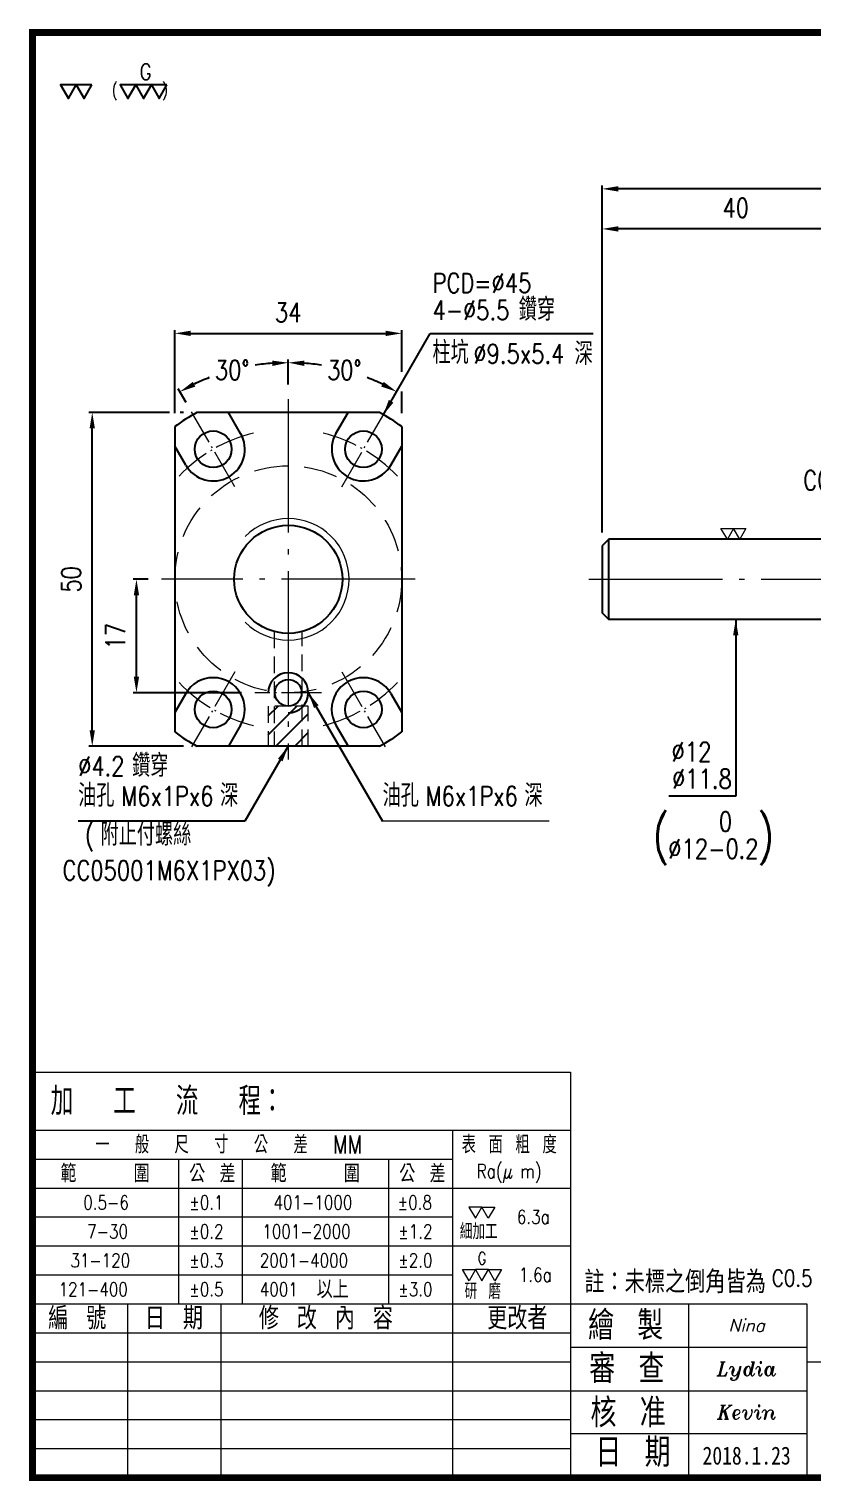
# Model space of a CAD drawing. Header units: millimetres. Extents: x 904 to 1211, y -214 to 3.
# Drawn here: x 903.7 to 1021.2, y -214.5 to 3 of the extents above; entities that cross this region are included whole.
import ezdxf
from ezdxf.enums import TextEntityAlignment as Align

# ---------------------------------------------------------------- set-up
doc = ezdxf.new("R2010")
doc.units = ezdxf.units.MM
doc.linetypes.add('CenLine', pattern=[25.8, 20, -2.5, 0.8, -2.5])
doc.linetypes.add('HidLine', pattern=[7.5, 5, -2.5])
doc.layers.get('0').update_dxf_attribs({"linetype": 'CONTINUOUS'})
doc.layers.get('DEFPOINTS').update_dxf_attribs({"linetype": 'CONTINUOUS'})
doc.layers.add('03', color=3, linetype='CONTINUOUS')
doc.layers.add('04', color=4, linetype='CONTINUOUS')
for name, color, linetype, lineweight in [('cen', 1, 'CenLine', 13), ('DIM', 6, 'CONTINUOUS', 9), ('hat', 4, 'CONTINUOUS', 9), ('hid', 5, 'HidLine', 15), ('str', 7, 'CONTINUOUS', 25), ('txt', 3, 'CONTINUOUS', 9)]:
    doc.layers.add(name, color=color, linetype=linetype, lineweight=lineweight)
doc.styles.add('DateTXT', font='kaiu.ttf', dxfattribs={"width": 0.8, "height": 3.330032})
doc.styles.add('SIMPLEX', font='simplex.shx', dxfattribs={"width": 0.8, "height": 2.9, "bigfont": 'chineset.shx'})
doc.styles.get("Standard").update_dxf_attribs({"font": 'TXT', "width": 0.9, "height": 4.146649, "bigfont": 'CHINESET'})
doc.styles.add('STANDARD0.8', font='txt.shx', dxfattribs={"width": 0.8, "height": 1.773527, "bigfont": 'chineset.shx'})
doc.styles.add('WW', font='ITALICT.SHX', dxfattribs={"height": 2.5918})
doc.dimstyles.new('STANDARD$0', dxfattribs={"dimscale": 0, "dimtxt": 6, "dimasz": 5, "dimexe": 0.5, "dimexo": 2, "dimgap": 1.7, "dimtad": 1, "dimdec": 3, "dimdsep": 46, "dimtxsty": 'SIMPLEX', "dimcen": 0.09, "dimclrd": 6, "dimclre": 6, "dimclrt": 3, "dimadec": 1, "dimazin": 2, "dimtp": -0.1, "dimtm": 0.2, "dimtfac": 1, "dimtdec": 3, "dimtmove": 0, "dimatfit": 3, "dimfxl": 0, "dimtvp": 0.790698, "dimarcsym": 0})
doc.dimstyles.new('STANDARD$2', dxfattribs={"dimscale": 0, "dimtxt": 6, "dimasz": 5, "dimexe": 0.5, "dimexo": 2.2, "dimgap": 2.2, "dimtad": 0, "dimtih": 1, "dimtoh": 1, "dimdec": 3, "dimrnd": 0.0005, "dimdsep": 46, "dimtxsty": 'SIMPLEX', "dimcen": 0.09, "dimclrd": 6, "dimclre": 6, "dimclrt": 3, "dimadec": 1, "dimazin": 2, "dimtp": -0.1, "dimtm": 0.2, "dimtfac": 1, "dimtdec": 3, "dimtmove": 2, "dimatfit": 3, "dimfxl": 0, "dimtvp": 0.790698, "dimarcsym": 0})
doc.dimstyles.new('STANDARD$7', dxfattribs={"dimscale": 0, "dimtxt": 5.5, "dimasz": 5, "dimexe": 0.5, "dimexo": 2, "dimgap": 2.2, "dimtad": 1, "dimdec": 3, "dimrnd": 0.0005, "dimdsep": 46, "dimtxsty": 'SIMPLEX', "dimcen": 0.09, "dimclrd": 6, "dimclre": 6, "dimclrt": 3, "dimadec": 1, "dimazin": 2, "dimtp": -0.1, "dimtm": 0.2, "dimtfac": 1, "dimtdec": 3, "dimtmove": 2, "dimatfit": 3, "dimfxl": 0, "dimtvp": 0.790698, "dimarcsym": 0})

# ---------------------------------------------------------------- blocks, each defined once
blk = doc.blocks.new('*D112')
at = {"layer": 'DEFPOINTS', "color": 0}
for p in [(989.59, -26.9), (1029.59, -72.9), (989.59, -74.4)]:
    blk.add_point(p, dxfattribs=at)
at = {"layer": 'DIM', "color": 6, "lineweight": -2}
for p, q in [((989.59, -72.4), (989.59, -26.4)), ((1027.19, -26.9), (991.99, -26.9)), ((1029.59, -70.9), (1029.59, -26.4))]:
    blk.add_line(p, q, dxfattribs=at)
at = {"layer": 'DIM', "color": 6}
for points in [[(991.99, -26.5), (991.99, -27.3), (989.59, -26.9)], [(1027.19, -26.5), (1027.19, -27.3), (1029.59, -26.9)]]:
    blk.add_solid(points, dxfattribs=at)
at = {"layer": 'DIM', "color": 3, "insert": (1009.59, -23.75), "char_height": 2.9, "attachment_point": 5, "style": 'SIMPLEX'}
blk.add_mtext('40', dxfattribs=at)
blk = doc.blocks.new('*D113')
at = {"layer": 'DEFPOINTS', "color": 0}
for p in [(989.59, -20.9), (1197.59, -72.9), (989.59, -74.4)]:
    blk.add_point(p, dxfattribs=at)
at = {"layer": 'DIM', "color": 6, "lineweight": -2}
for p, q in [((989.59, -72.4), (989.59, -20.4)), ((1195.19, -20.9), (991.99, -20.9)), ((1197.59, -70.9), (1197.59, -20.4))]:
    blk.add_line(p, q, dxfattribs=at)
at = {"layer": 'DIM', "color": 6}
for points in [[(991.99, -20.5), (991.99, -21.3), (989.59, -20.9)], [(1195.19, -20.5), (1195.19, -21.3), (1197.59, -20.9)]]:
    blk.add_solid(points, dxfattribs=at)
at = {"layer": 'DIM', "color": 3, "insert": (1093.59, -17.75), "char_height": 2.9, "attachment_point": 5, "style": 'SIMPLEX'}
blk.add_mtext('1050', dxfattribs=at)
blk = doc.blocks.new('G-sign-W-1')
for points in [[(0.578, 0), (0.002, 0), (0.29, -0.499)], [(1.154, 0), (0.578, 0), (0.866, -0.499)], [(2.767, 0), (2.191, 0), (2.479, -0.499)], [(3.343, 0), (2.767, 0), (3.055, -0.499)], [(3.919, 0), (3.343, 0), (3.631, -0.499)]]:
    blk.add_lwpolyline(points, close=True)
at = {"style": 'SIMPLEX', "width": 0.8}
for s, height, p in [('G', 0.601, (2.916, 0.482)), ('(      )', 0.4513, (1.883, -0.188))]:
    blk.add_text(s, height=height, dxfattribs=at).set_placement(p, align=Align.MIDDLE_LEFT)
blk = doc.blocks.new('*D119')
at = {"layer": 'DEFPOINTS', "color": 0}
for p in [(919.82, -79.4), (923.56, -79.4), (937.56, -96.4)]:
    blk.add_point(p, dxfattribs=at)
at = {"layer": 'str', "color": 6, "lineweight": -2}
for p, q in [((921.56, -79.4), (919.32, -79.4)), ((919.82, -94), (919.82, -81.8)), ((935.56, -96.4), (919.32, -96.4))]:
    blk.add_line(p, q, dxfattribs=at)
at = {"layer": 'str', "color": 6}
for points in [[(919.42, -81.8), (920.22, -81.8), (919.82, -79.4)], [(919.42, -94), (920.22, -94), (919.82, -96.4)]]:
    blk.add_solid(points, dxfattribs=at)
at = {"layer": 'str', "color": 3, "insert": (916.67, -87.9), "char_height": 2.9, "attachment_point": 5, "rotation": 90, "style": 'SIMPLEX'}
blk.add_mtext('17', dxfattribs=at)
blk = doc.blocks.new('*D120')
at = {"layer": 'DEFPOINTS', "color": 0}
for p in [(913.2, -54.4), (928.88, -54.4), (928.88, -104.4)]:
    blk.add_point(p, dxfattribs=at)
at = {"layer": 'str', "color": 6, "lineweight": -2}
for p, q in [((924.75, -54.4), (912.7, -54.4)), ((926.88, -54.4), (926.36, -54.4)), ((913.2, -102), (913.2, -56.8)), ((926.88, -104.4), (912.7, -104.4))]:
    blk.add_line(p, q, dxfattribs=at)
at = {"layer": 'str', "color": 6}
for points in [[(912.8, -56.8), (913.6, -56.8), (913.2, -54.4)], [(912.8, -102), (913.6, -102), (913.2, -104.4)]]:
    blk.add_solid(points, dxfattribs=at)
at = {"layer": 'str', "color": 3, "insert": (910.05, -79.4), "char_height": 2.9, "attachment_point": 5, "rotation": 90, "style": 'SIMPLEX'}
blk.add_mtext('50', dxfattribs=at)
blk = doc.blocks.new('*D121')
at = {"layer": 'DEFPOINTS', "color": 0}
for p in [(936.93, -47.43), (942.56, -52.4), (928.36, -54.79), (934.27, -65.03), (942.56, -106.4)]:
    blk.add_point(p, dxfattribs=at)
at = {"layer": 'str', "color": 6, "lineweight": -2}
for p, q in [((942.56, -50.2), (942.56, -46.44)), ((927.26, -52.89), (926.08, -50.85))]:
    blk.add_line(p, q, dxfattribs=at)
for start, end in [(94.2373, 98.8086), (111.377, 115.7627)]:
    blk.add_arc((942.56, -79.4), 32.46, start, end, dxfattribs=at)
at = {"layer": 'str', "color": 6}
for points in [[(940.15, -46.63), (940.18, -47.43), (942.56, -46.94)], [(928.64, -50.52), (928.27, -49.81), (926.33, -51.29)]]:
    blk.add_solid(points, dxfattribs=at)
at = {"layer": 'str', "color": 3, "insert": (934.16, -48.04), "char_height": 2.9, "attachment_point": 5, "style": 'SIMPLEX'}
blk.add_mtext('30°', dxfattribs=at)
blk = doc.blocks.new('*D122')
at = {"layer": 'DEFPOINTS', "color": 0}
for p in [(953.67, -48.9), (942.56, -52.4), (956.77, -54.79), (942.56, -79.4)]:
    blk.add_point(p, dxfattribs=at)
at = {"layer": 'str', "color": 6, "lineweight": -2}
for p, q in [((942.56, -50.2), (942.56, -46.44)), ((957.87, -52.89), (959.04, -50.85))]:
    blk.add_line(p, q, dxfattribs=at)
for start, end in [(81.1914, 85.7627), (64.2373, 68.623)]:
    blk.add_arc((942.56, -79.4), 32.46, start, end, dxfattribs=at)
at = {"layer": 'str', "color": 6}
for points in [[(944.95, -47.43), (944.98, -46.63), (942.56, -46.94)], [(956.86, -49.81), (956.48, -50.52), (958.79, -51.29)]]:
    blk.add_solid(points, dxfattribs=at)
at = {"layer": 'str', "color": 3, "insert": (950.96, -48.04), "char_height": 2.9, "attachment_point": 5, "style": 'SIMPLEX'}
blk.add_mtext('30°', dxfattribs=at)
blk = doc.blocks.new('*D123')
at = {"layer": 'DEFPOINTS', "color": 0}
for p in [(959.56, -42.55), (925.56, -56.52), (959.56, -56.52)]:
    blk.add_point(p, dxfattribs=at)
at = {"layer": 'str', "color": 6, "lineweight": -2}
for p, q in [((925.56, -54.52), (925.56, -42.05)), ((927.96, -42.55), (957.16, -42.55)), ((959.56, -48.29), (959.56, -42.05)), ((959.56, -54.52), (959.56, -51.27))]:
    blk.add_line(p, q, dxfattribs=at)
at = {"layer": 'str', "color": 6}
for points in [[(927.96, -42.15), (927.96, -42.95), (925.56, -42.55)], [(957.16, -42.15), (957.16, -42.95), (959.56, -42.55)]]:
    blk.add_solid(points, dxfattribs=at)
at = {"layer": 'str', "color": 3, "insert": (942.56, -39.4), "char_height": 2.9, "attachment_point": 5, "style": 'SIMPLEX'}
blk.add_mtext('34', dxfattribs=at)

msp = doc.modelspace()

# ---------------------------------------------------------------- hatches: boundary and pattern name
at = {"layer": '04'}
h = msp.add_hatch(dxfattribs=at)
h.set_pattern_fill('_USER', color=256, scale=2, angle=45, pattern_type=0)
h.set_pattern_definition([(45, (-128.031, 3.5), (-1.4142136, 1.4142136), [])])
h.paths.add_polyline_path([(940.4636, -98.3979), (939.5636, -98.3979), (939.5636, -104.3979), (940.4636, -104.3979)])
h.paths.add_polyline_path([(942.5636, -98.3979), (940.4636, -98.3979), (940.4636, -104.3979), (942.5636, -104.3979)])
h.paths.add_polyline_path([(944.6636, -98.3979), (942.5636, -98.3979), (942.5636, -104.3979), (944.6636, -104.3979)])
h.paths.add_polyline_path([(945.5636, -98.3979), (944.6636, -98.3979), (944.6636, -104.3979), (945.5636, -104.3979)])

# ---------------------------------------------------------------- linework, layer by layer
at = {"ltscale": 0.3}
for p, q in [((925.5636, -56.5232), (925.5636, -102.2725)), ((935.4272, -57.5373), (933.6147, -54.3979)), ((949.7, -57.5373), (951.5125, -54.3979)), ((959.5636, -56.5232), (959.5636, -102.2725)), ((927.2, -62.2873), (925.5636, -59.453)), ((957.9272, -62.2873), (959.5636, -59.453)), ((927.2, -96.5085), (925.5636, -99.3428)), ((957.9272, -96.5085), (959.5636, -99.3428)), ((935.4272, -101.2585), (933.6147, -104.3979)), ((949.7, -101.2585), (951.5125, -104.3979)), ((956.2475, -104.3979), (928.8797, -104.3979))]:
    msp.add_line(p, q, dxfattribs=at)
msp.add_line((956.2475, -54.3979), (928.8797, -54.3979))
for centre in [(953.8136, -59.9123), (953.8136, -98.8835)]:
    msp.add_circle(centre, 2.75, dxfattribs=at)
for centre, radius, start, end in [((942.5636, -79.3979), 28.5, 118.694414, 126.619012), ((942.5636, -79.3979), 28.5, 53.380988, 61.305586), ((931.3136, -98.8835), 4.75, 330, 150), ((942.5636, -79.3979), 28.5, 233.380988, 241.305586), ((942.5636, -79.3979), 28.5, 298.694414, 306.619012)]:
    msp.add_arc(centre, radius, start, end)
for centre, start, end in [((931.3136, -59.9123), 210, 30), ((953.8136, -59.9123), 150, 330), ((953.8136, -98.8835), 30, 210)]:
    msp.add_arc(centre, 4.75, start, end, dxfattribs=at)
at = {"layer": '04'}
msp.add_arc((942.5636, -96.3979), 3, 270, 180, dxfattribs=at)
at = {"layer": 'cen', "ltscale": 0.3}
for p, q in [((934.5636, -65.5415), (928.0636, -54.2831)), ((950.5636, -65.5415), (957.0636, -54.2831)), ((934.5636, -93.2543), (928.0636, -104.5126)), ((950.5636, -93.2543), (957.0636, -104.5126)), ((947.5636, -96.3979), (937.5636, -96.3979))]:
    msp.add_line(p, q, dxfattribs=at)
at = {"layer": 'cen'}
for p, q in [((942.5636, -52.3979), (942.5636, -106.3979)), ((961.5636, -79.3979), (923.5636, -79.3979)), ((987.5946, -79.3979), (1199.5946, -79.3979))]:
    msp.add_line(p, q, dxfattribs=at)
at = {"layer": 'cen', "ltscale": 0.3}
for start, end in [(103.389781, 136.610219), (43.389781, 76.610219), (223.389781, 256.610219), (283.389781, 316.610219)]:
    msp.add_arc((942.5636, -79.3979), 22.5, start, end, dxfattribs=at)
at = {"layer": 'DIM'}
msp.add_line((981.6653, -115.6562), (956.6824, -115.6562), dxfattribs=at)
at = {"layer": 'hat'}
msp.add_arc((942.5636, -79.3979), 9.1, 225, 135, dxfattribs=at)
at = {"layer": 'hid', "ltscale": 0.5}
for p, q in [((940.4636, -87.2209), (940.4636, -104.3979)), ((944.6636, -104.3979), (944.6636, -87.2209)), ((939.5636, -98.3979), (939.5636, -104.3979)), ((945.5636, -104.3979), (945.5636, -98.3979))]:
    msp.add_line(p, q, dxfattribs=at)
at = {"layer": 'hid', "ltscale": 0.4}
msp.add_line((945.5636, -98.3979), (939.5636, -98.3979), dxfattribs=at)
at = {"layer": 'hid'}
msp.add_circle((942.5636, -79.3979), 17, dxfattribs=at)
at = {"layer": 'str'}
for p, q in [((990.5946, -85.3979), (990.5946, -73.3979)), ((989.5946, -74.3979), (989.5946, -84.3979))]:
    msp.add_line(p, q, dxfattribs=at)
at = {"layer": 'str', "const_width": 1.018}
msp.add_lwpolyline([(904.2399, -213.976), (1210.4199, -213.976), (1210.4199, 2.537), (904.2399, 2.537)], close=True, dxfattribs=at)
at = {"layer": 'str'}
for points in [[(1029.5946, -73.3979), (990.5946, -73.3979), (989.5946, -74.3979)], [(1029.5946, -85.3979), (990.5946, -85.3979), (989.5946, -84.3979)]]:
    msp.add_lwpolyline(points, dxfattribs=at)
for centre, radius in [((931.3136, -59.9123), 2.75), ((942.5636, -79.3979), 8.1), ((942.5636, -96.3979), 2), ((931.3136, -98.8835), 2.75)]:
    msp.add_circle(centre, radius, dxfattribs=at)
at = {"layer": 'txt'}
for p, q in [((1007.3462, -71.7747), (1011.126, -71.7747)), ((1008.3398, -73.3979), (1007.3462, -71.7747)), ((1009.2509, -71.7747), (1008.3398, -73.3979)), ((1010.1973, -73.3979), (1009.2509, -71.7747)), ((1011.126, -71.7747), (1010.1973, -73.3979)), ((904.2399, -153.2428), (984.8601, -153.2428)), ((984.8601, -153.2428), (984.8601, -213.976)), ((904.2399, -161.9193), (984.8601, -161.9193)), ((967.1966, -213.976), (967.1966, -161.919)), ((904.2399, -166.2574), (967.1967, -166.2574)), ((926.1658, -187.9475), (926.1658, -166.2571)), ((935.7183, -187.9475), (935.7183, -166.2571)), ((957.6354, -187.9475), (957.6354, -166.2571)), ((904.2399, -170.5954), (984.8601, -170.5954)), ((904.2399, -174.9335), (967.1967, -174.9335)), ((904.2399, -179.2716), (984.8601, -179.2716)), ((904.2399, -183.6096), (967.1967, -183.6096)), ((904.2399, -187.9475), (1020.2691, -187.9475)), ((918.516, -213.976), (918.516, -187.9475)), ((932.5164, -213.976), (932.5164, -187.9475)), ((1002.5647, -213.976), (1002.5647, -187.9475)), ((1020.2691, -187.9475), (1020.2691, -213.976)), ((904.2399, -192.2857), (984.8601, -192.2857)), ((984.8601, -194.4274), (1020.2696, -194.4274)), ((904.2399, -196.6238), (984.8601, -196.6238)), ((1210.4199, -196.6696), (1020.2704, -196.6696)), ((904.2399, -200.9618), (1020.2691, -200.9618)), ((904.2399, -205.2999), (984.8601, -205.2999)), ((984.8601, -207.3871), (1020.2696, -207.3871)), ((904.2399, -209.6379), (984.8601, -209.6379))]:
    msp.add_line(p, q, dxfattribs=at)
for points in [[(969.6292, -173.4542), (970.5965, -175.1296), (971.5638, -173.4542)], [(973.4984, -173.4542), (972.5311, -175.1296), (971.5638, -173.4542)], [(970.6149, -182.8021), (969.6476, -184.4776), (968.6803, -182.8021)], [(970.6149, -182.8021), (971.5822, -184.4776), (972.5495, -182.8021)], [(974.4841, -182.8021), (973.5168, -184.4776), (972.5495, -182.8021)]]:
    msp.add_lwpolyline(points, close=True, dxfattribs=at)

# ---------------------------------------------------------------- block references
at = {"layer": 'str', "xscale": 4.069069133060339, "yscale": 4.069069133060339, "zscale": 4.069069133060339}
msp.add_blockref('G-sign-W-1', (908.4498, -5.3272), dxfattribs=at)

# ---------------------------------------------------------------- texts
at = {"style": 'SIMPLEX', "width": 0.8}
for s, height, p in [('(', 2.9, (912.0936, -120.0125)), ('附止付螺絲', 3.4, (914.4359, -120.3171)), ('CC05001M6X1PX03)', 2.9, (908.7384, -125.3271)), ('C0.5', 2.5, (1015.0097, -186.0941))]:
    msp.add_text(s, height=height, dxfattribs=at).set_placement(p, align=Align.BOTTOM_LEFT)
at = {"insert": (986.9048, -184.6738), "char_height": 3.35879, "width": 35.126815, "attachment_point": 4}
msp.add_mtext('註：未標之倒角皆為', dxfattribs=at)
at = {"layer": '03', "style": 'SIMPLEX', "width": 0.8}
msp.add_text('C0.2', height=2.9, dxfattribs=at).set_placement((1023.22, -66.0061), align=Align.CENTER)
at = {"layer": 'str', "style": 'DateTXT', "width": 0.8}
msp.add_text('2018.1.23', height=2.69733, dxfattribs=at).set_placement((1011.2288, -210.6815), align=Align.MIDDLE_CENTER)
at = {"layer": 'txt', "style": 'SIMPLEX', "width": 0.8}
for s, height, p in [('PCD=%%c45', 2.9, (964.1692, -37.3336)), ('鑽穿', 3.4, (977.0975, -41.6719)), ('4-%%c5.5', 2.9, (964.1692, -41.3936)), ('%%c4.2', 2.9, (911.0807, -109.7128)), ('鑽穿', 3.4, (919.1712, -110.0174)), ('油孔', 3.4, (911.0807, -114.4962)), ('M6x1Px6', 2.9, (917.5379, -114.1916)), ('深', 3.4, (932.3434, -114.4962)), ('油孔', 3.4, (956.6824, -114.4962)), ('M6x1Px6', 2.9, (963.1395, -114.1916)), ('深', 3.4, (977.9451, -114.4962))]:
    msp.add_text(s, height=height, dxfattribs=at).set_placement(p, align=Align.BOTTOM_LEFT)
for s, height, p in [('柱坑', 3.4, (964.1692, -43.7136)), ('%%c9.5x5.4', 2.9, (970.2892, -44.152)), ('深', 3.4, (985.4431, -43.8754))]:
    msp.add_text(s, height=height, dxfattribs=at).set_placement(p, align=Align.TOP_LEFT)
msp.add_text('(    )', height=5.4, dxfattribs=at).set_placement((1006.2555, -117.7331), align=Align.MIDDLE_CENTER)
at = {"layer": 'txt', "style": 'WW'}
for s, p in [('Lydia', (1011.2288, -197.6945)), ('Kevin', (1011.2288, -204.1744))]:
    msp.add_text(s, height=2.09936, dxfattribs=at).set_placement(p, align=Align.MIDDLE_CENTER)
at = {"layer": 'txt'}
for s, insert, char_height, width, attachment_point, style in [('%%c12', (999.9723, -106.6997), 2.9, 20, 7, 'SIMPLEX'), ('%%C11.8', (1000.0557, -110.7379), 2.9, 20, 7, 'SIMPLEX'), ('%%C12\\S 0^ -0.2;', (1006.2555, -117.7331), 2.9, 29, 5, 'SIMPLEX'), ('加  工  流  程：', (906.9661, -157.5811), 4.215309, 43.515308, 4, 'STANDARD0.8'), ('一  般  尺  寸  公  差  MM', (913.643, -164.0884), 2.667892, 54.152966, 4, 'STANDARD0.8'), ('表 面 粗 度', (968.5377, -164.0884), 2.66789, 16.252705, 4, 'STANDARD0.8'), ('Ra(μ m)', (970.7868, -168.4264), 2.09713, 14.08428, 4, 'SIMPLEX'), ('0.5-6', (911.8577, -172.7645), 2.074, 11.533801, 4, 'SIMPLEX'), ('%%p0.1', (927.746, -172.7645), 2.074, 7.966804, 4, 'SIMPLEX'), ('401-1000', (940.3576, -172.7645), 2.074, 16.252708, 4, 'SIMPLEX'), ('%%p0.8', (958.9643, -172.7645), 2.074, 7.602143, 4, 'SIMPLEX'), ('6.3a', (976.8158, -174.9335), 2.074, 6.710853, 4, 'SIMPLEX'), ('7-30', (912.4396, -177.1025), 2.074, 10.56321, 4, 'SIMPLEX'), ('%%p0.2', (927.746, -177.1025), 2.074, 7.966804, 4, 'SIMPLEX'), ('1001-2000', (938.6903, -177.1025), 2.074, 17.301267, 4, 'SIMPLEX'), ('%%p1.2', (959.0534, -177.1025), 2.074, 7.04214, 4, 'SIMPLEX'), ('細加工', (968.2671, -177.1025), 2.36105, 8.073967, 4, 'STANDARD0.8'), ('31-120', (909.9283, -181.4406), 2.074, 13.107566, 4, 'SIMPLEX'), ('%%p0.3', (927.746, -181.4406), 2.074, 7.966804, 4, 'SIMPLEX'), ('2001-4000', (938.2998, -181.4406), 2.074, 17.301267, 4, 'SIMPLEX'), ('%%p2.0', (959.0534, -181.4406), 2.074, 7.04214, 4, 'SIMPLEX'), ('G', (970.9347, -181.1192), 1.835, 2.621403, 4, 'SIMPLEX'), ('1.6a', (977.1044, -183.6096), 2.074, 6.637401, 4, 'SIMPLEX'), ('121-400', (908.1562, -185.7786), 2.074, 14.6798, 4, 'SIMPLEX'), ('%%p0.5', (927.746, -185.7786), 2.074, 7.966804, 4, 'SIMPLEX'), ('4001', (938.2998, -185.7786), 2.074, 9.1854, 4, 'SIMPLEX'), ('%%p3.0', (959.0534, -185.7786), 2.074, 7.04214, 4, 'SIMPLEX'), ('研 磨', (968.9637, -186.0527), 2.36105, 8.388493, 4, 'STANDARD0.8'), ('Nina', (1011.2288, -191.1854), 1.863, 17.239863, 5, 'WW')]:
    msp.add_mtext(s, dxfattribs=dict(at, insert=insert, char_height=char_height, width=width, attachment_point=attachment_point, style=style))
at = {"layer": 'txt', "attachment_point": 4}
for s, insert, char_height, width in [('範    圍', (908.4341, -168.4264), 2.66987, 17.301267), ('公 差', (927.7119, -168.4264), 2.66987, 9.552397), ('範    圍', (939.9119, -168.4264), 2.66987, 17.301267), ('公 差', (959.1845, -168.4264), 2.66987, 9.552397), ('以上', (946.8121, -185.7786), 2.66987, 7.6545), ('編 號', (906.5991, -190.1166), 3.34427, 11.434598), ('日 期', (921.085, -190.1166), 3.34427, 10.746918), ('修 改 內 容', (938.15, -190.1166), 3.34427, 26.842801), ('更改者', (972.3649, -190.1166), 3.34427, 9.72541), ('繪 製', (987.471, -191.1854), 4.32815, 14.187034), ('審 查', (987.6493, -197.6603), 4.32815, 14.155589), ('核 准', (987.8433, -204.2715), 4.32815, 14.128309), ('日 期', (988.572, -210.2221), 4.32815, 14.13085)]:
    msp.add_mtext(s, dxfattribs=dict(at, insert=insert, char_height=char_height, width=width))

# ---------------------------------------------------------------- dimensions: what is measured, and where the dimension line sits
at = {"layer": 'DIM'}
dim = msp.add_linear_dim(base=(989.5946, -20.8979), p1=(1197.5946, -72.8979), p2=(989.5946, -74.3979), text='1050', dimstyle='STANDARD$0', override={"dimscale": 1, "dimtxt": 2.9, "dimasz": 2.4, "dimtdec": 0, "dimarcsym": 1}, dxfattribs=at)
dim.commit()
dim.dimension.update_dxf_attribs({"geometry": '*D113', "text_midpoint": (1093.5946, -17.7479)})
dim = msp.add_linear_dim(base=(989.5946, -26.8979), p1=(1029.5946, -72.8979), p2=(989.5946, -74.3979), dimstyle='STANDARD$0', override={"dimscale": 1, "dimtxt": 2.9, "dimasz": 2.4, "dimtdec": 0, "dimarcsym": 1}, dxfattribs=at)
dim.commit()
dim.dimension.update_dxf_attribs({"geometry": '*D112', "text_midpoint": (1009.5946, -23.7479)})
at = {"layer": 'str'}
dim = msp.add_linear_dim(base=(959.5636, -42.5536), p1=(925.5636, -56.5232), p2=(959.5636, -56.5232), dimstyle='STANDARD$0', override={"dimscale": 1, "dimtxt": 2.9, "dimasz": 2.4, "dimtdec": 0, "dimarcsym": 1}, dxfattribs=at)
dim.commit()
dim.dimension.update_dxf_attribs({"geometry": '*D123', "text_midpoint": (942.5636, -39.4036)})
dim = msp.add_angular_dim_2l(base=(936.9271, -47.4314), line1=((942.5636, -52.3979), (942.5636, -106.3979)), line2=((934.2686, -65.0305), (928.3586, -54.7941)), dimstyle='STANDARD$2', override={"dimscale": 1, "dimtxt": 2.9, "dimasz": 2.4, "dimgap": 1, "dimtdec": 0, "dimarcsym": 1}, dxfattribs=at)
dim.commit()
dim.dimension.update_dxf_attribs({"geometry": '*D121', "text_midpoint": (934.1624, -48.0443)})
dim = msp.add_angular_dim_3p(base=(953.6654, -48.8959), center=(942.5636, -79.3979), p1=(956.7686, -54.7941), p2=(942.5636, -52.3979), dimstyle='STANDARD$2', override={"dimscale": 1, "dimtxt": 2.9, "dimasz": 2.4, "dimgap": 1, "dimtdec": 0, "dimarcsym": 1}, dxfattribs=at)
dim.commit()
dim.dimension.update_dxf_attribs({"geometry": '*D122', "text_midpoint": (950.9648, -48.0443)})
for base, p1, p2, picture, middle in [((913.2034, -54.3979), (928.8797, -104.3979), (928.8797, -54.3979), '*D120', (910.0534, -79.3979)), ((919.822, -79.3979), (937.5636, -96.3979), (923.5636, -79.3979), '*D119', (916.672, -87.8979))]:
    dim = msp.add_linear_dim(base=base, p1=p1, p2=p2, angle=90, dimstyle='STANDARD$0', override={"dimscale": 1, "dimtxt": 2.9, "dimasz": 2.4, "dimtdec": 0, "dimarcsym": 1}, dxfattribs=at)
    dim.commit()
    dim.dimension.update_dxf_attribs({"geometry": picture, "text_midpoint": middle})

# ---------------------------------------------------------------- leaders
at = {"layer": 'DIM'}
for points in [[(956.7686, -54.7941), (963.8357, -42.5536), (988.2488, -42.5536)], [(1009.5946, -85.3979), (1009.5946, -111.8979), (999.5517, -111.8979)], [(942.5636, -104.3979), (936.0636, -115.6562), (911.0807, -115.6562)]]:
    msp.add_leader(points, dimstyle='STANDARD$7', override={"dimscale": 1, "dimtxt": 2.9, "dimasz": 2.4, "dimtdec": 0, "dimarcsym": 1}, dxfattribs=at)
at = {"layer": 'str'}
msp.add_leader([(945.5636, -96.3979), (956.6824, -115.6562)], dimstyle='STANDARD$7', override={"dimscale": 1, "dimtxt": 2.9, "dimasz": 2.4, "dimgap": 2.2, "dimtad": 0, "dimtdec": 0, "dimarcsym": 1}, dxfattribs=at)

doc.saveas('drawing.dxf')
